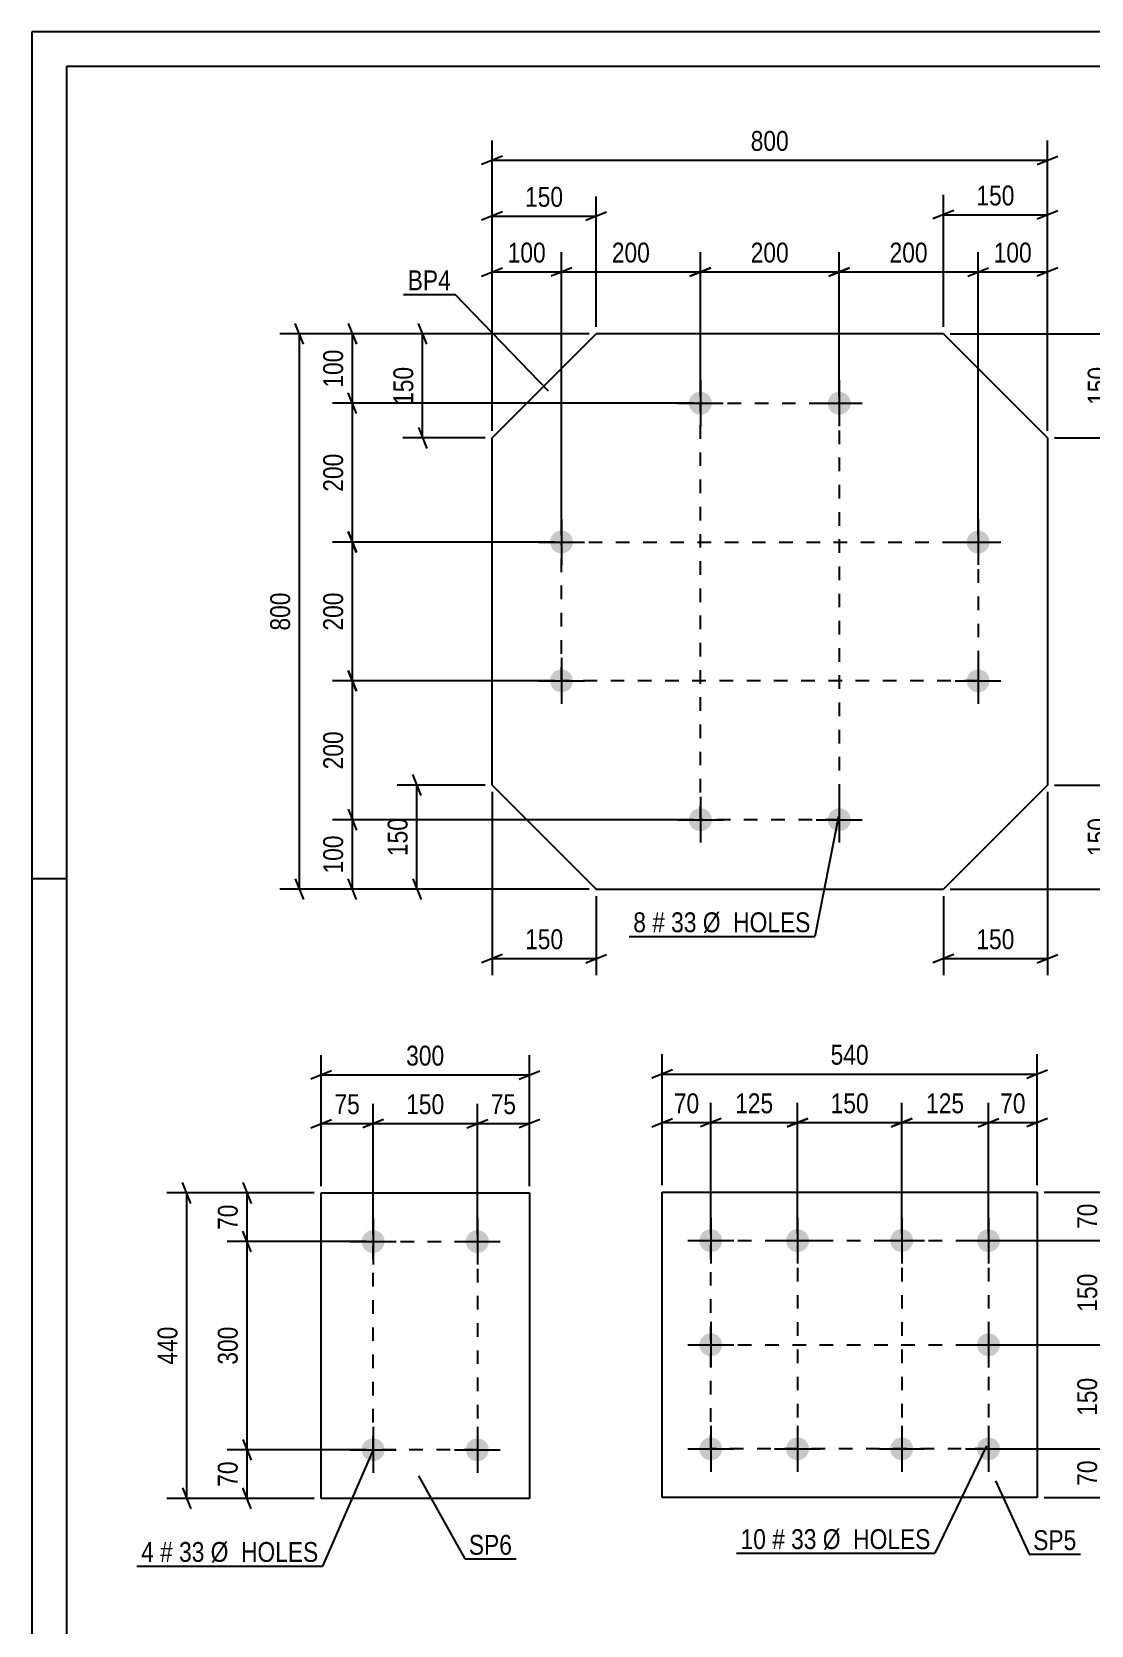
# Model space of a CAD drawing. Header units: millimetres. Extents: x 0 to 594, y 0 to 420.
# Drawn here: x 0 to 152.6, y 190.5 to 420 of the extents above; entities that cross this region are included whole.
import ezdxf

# ---------------------------------------------------------------- set-up
doc = ezdxf.new("R2010")
doc.units = ezdxf.units.MM
doc.linetypes.add('DXK_LINE_DOT2', pattern=[3.9198, 1.9599, -1.9599])
doc.styles.add('Arial Narrow', font='ARIALN.TTF', dxfattribs={"height": 0.2})

# ---------------------------------------------------------------- blocks, each defined once
blk = doc.blocks.new('Unknown-284936363-1134')
at = {"color": 5, "linetype": 'Continuous'}
for p, q in [((594, 420), (0, 420)), ((0, 420), (0, 0)), ((589, 415), (5, 415)), ((5, 415), (5, 5)), ((5, 298), (0, 298))]:
    blk.add_line(p, q, dxfattribs=at)
blk = doc.blocks.new('Part-284936363-8338 - 8337')
at = {"color": 2, "linetype": 'Continuous'}
for p, q in [((66.28, 361.5), (81.27, 376.5)), ((131.28, 376.5), (81.27, 376.5)), ((131.28, 376.5), (146.28, 361.5)), ((66.28, 311.5), (66.28, 361.5)), ((146.28, 361.5), (146.28, 311.5)), ((66.28, 311.5), (81.28, 296.5)), ((146.28, 311.5), (131.28, 296.5)), ((81.28, 296.5), (131.28, 296.5))]:
    blk.add_line(p, q, dxfattribs=at)
blk = doc.blocks.new('Bolt-284936363-8339 - 8337')
at = {"linetype": 'Continuous'}
for points in [[(96.28, 368.15, -1), (96.28, 364.85, -1)], [(116.28, 368.15, -1), (116.28, 364.85, -1)], [(76.28, 348.15, -1), (76.28, 344.85, -1)], [(136.28, 348.15, -1), (136.28, 344.85, -1)], [(76.28, 328.15, -1), (76.28, 324.85, -1)], [(136.28, 328.15, -1), (136.28, 324.85, -1)], [(96.28, 308.15, -1), (96.28, 304.85, -1)], [(116.28, 308.15, -1), (116.28, 304.85, -1)]]:
    blk.add_hatch(color=1, dxfattribs=at).paths.add_polyline_path(points)
at = {"color": 1, "linetype": 'Continuous'}
for p, q in [((96.28, 369.8), (96.28, 363.2)), ((116.28, 369.8), (116.28, 363.2)), ((92.98, 366.5), (99.58, 366.5)), ((112.98, 366.5), (119.58, 366.5)), ((76.28, 349.8), (76.28, 343.2)), ((136.28, 349.8), (136.28, 343.2)), ((72.98, 346.5), (79.58, 346.5)), ((132.98, 346.5), (139.58, 346.5)), ((76.28, 329.8), (76.28, 323.2)), ((136.28, 329.8), (136.28, 323.2)), ((72.98, 326.5), (79.58, 326.5)), ((132.98, 326.5), (139.58, 326.5)), ((96.28, 309.8), (96.28, 303.2)), ((116.28, 309.8), (116.28, 303.2)), ((92.98, 306.5), (99.58, 306.5)), ((112.98, 306.5), (119.58, 306.5))]:
    blk.add_line(p, q, dxfattribs=at)
blk = doc.blocks.new('Part-284936363-8452 - 8451')
at = {"color": 2, "linetype": 'Continuous'}
for p, q in [((41.66, 208.73), (41.66, 252.73)), ((41.66, 252.73), (71.66, 252.73)), ((71.66, 252.73), (71.66, 208.73)), ((71.66, 208.73), (41.66, 208.73))]:
    blk.add_line(p, q, dxfattribs=at)
blk = doc.blocks.new('Bolt-284936363-8453 - 8451')
at = {"linetype": 'Continuous'}
for points in [[(49.16, 247.38, -1), (49.16, 244.08, -1)], [(64.16, 247.38, -1), (64.16, 244.08, -1)], [(49.16, 217.38, -1), (49.16, 214.08, -1)], [(64.16, 217.38, -1), (64.16, 214.08, -1)]]:
    blk.add_hatch(color=1, dxfattribs=at).paths.add_polyline_path(points)
at = {"color": 1, "linetype": 'Continuous'}
for p, q in [((49.16, 249.03), (49.16, 242.43)), ((64.16, 249.03), (64.16, 242.43)), ((45.86, 245.73), (52.46, 245.73)), ((60.86, 245.73), (67.46, 245.73)), ((49.16, 219.03), (49.16, 212.43)), ((64.16, 219.03), (64.16, 212.43)), ((45.86, 215.73), (52.46, 215.73)), ((60.86, 215.73), (67.46, 215.73))]:
    blk.add_line(p, q, dxfattribs=at)
blk = doc.blocks.new('Part-284936363-8460 - 8459')
at = {"color": 2, "linetype": 'Continuous'}
for p, q in [((90.78, 208.86), (90.78, 252.86)), ((90.78, 252.86), (144.78, 252.86)), ((144.78, 252.86), (144.78, 208.86)), ((144.78, 208.86), (90.78, 208.86))]:
    blk.add_line(p, q, dxfattribs=at)
blk = doc.blocks.new('Bolt-284936363-8461 - 8459')
at = {"linetype": 'Continuous'}
for points in [[(97.78, 247.51, -1), (97.78, 244.21, -1)], [(110.28, 247.51, -1), (110.28, 244.21, -1)], [(125.28, 247.51, -1), (125.28, 244.21, -1)], [(137.78, 247.51, -1), (137.78, 244.21, -1)], [(97.78, 232.51, -1), (97.78, 229.21, -1)], [(137.78, 232.51, -1), (137.78, 229.21, -1)], [(97.78, 217.51, -1), (97.78, 214.21, -1)], [(110.28, 217.51, -1), (110.28, 214.21, -1)], [(125.28, 217.51, -1), (125.28, 214.21, -1)], [(137.78, 217.51, -1), (137.78, 214.21, -1)]]:
    blk.add_hatch(color=1, dxfattribs=at).paths.add_polyline_path(points)
at = {"color": 1, "linetype": 'Continuous'}
for p, q in [((97.78, 249.16), (97.78, 242.56)), ((110.28, 249.16), (110.28, 242.56)), ((125.28, 249.16), (125.28, 242.56)), ((137.78, 249.16), (137.78, 242.56)), ((94.48, 245.86), (101.08, 245.86)), ((106.98, 245.86), (113.58, 245.86)), ((121.98, 245.86), (128.58, 245.86)), ((134.48, 245.86), (141.08, 245.86)), ((97.78, 234.16), (97.78, 227.56)), ((137.78, 234.16), (137.78, 227.56)), ((94.48, 230.86), (101.08, 230.86)), ((134.48, 230.86), (141.08, 230.86)), ((97.78, 219.16), (97.78, 212.56)), ((110.28, 219.16), (110.28, 212.56)), ((125.28, 219.16), (125.28, 212.56)), ((137.78, 219.16), (137.78, 212.56)), ((94.48, 215.86), (101.08, 215.86)), ((106.98, 215.86), (113.58, 215.86)), ((121.98, 215.86), (128.58, 215.86)), ((134.48, 215.86), (141.08, 215.86))]:
    blk.add_line(p, q, dxfattribs=at)
blk = doc.blocks.new('Rectangle-284936363-11308 - 8337')
at = {"color": 1, "linetype": 'DXK_LINE_DOT2'}
blk.add_lwpolyline([(96.28, 366.5), (116.28, 366.5), (116.28, 306.5), (96.28, 306.5), (96.28, 366.5)], close=True, dxfattribs=at)
blk = doc.blocks.new('Rectangle-284936363-11328 - 8451')
at = {"color": 1, "linetype": 'DXK_LINE_DOT2'}
blk.add_lwpolyline([(49.16, 245.73), (64.16, 245.73), (64.16, 215.73), (49.16, 215.73), (49.16, 245.73)], close=True, dxfattribs=at)
blk = doc.blocks.new('Rectangle-284936363-11338 - 8459')
at = {"color": 1, "linetype": 'DXK_LINE_DOT2'}
blk.add_lwpolyline([(97.78, 245.86), (137.78, 245.86), (137.78, 215.86), (97.78, 215.86), (97.78, 245.86)], close=True, dxfattribs=at)
blk = doc.blocks.new('Rectangle-284936363-11318 - 8337')
at = {"color": 1, "linetype": 'DXK_LINE_DOT2'}
blk.add_lwpolyline([(76.28, 346.5), (136.28, 346.5), (136.28, 326.5), (76.28, 326.5), (76.28, 346.5)], close=True, dxfattribs=at)
blk = doc.blocks.new('Line-284936363-11348 - 8459')
at = {"color": 1, "linetype": 'DXK_LINE_DOT2'}
blk.add_line((97.78, 230.86), (137.78, 230.86), dxfattribs=at)
blk = doc.blocks.new('Line-284936363-11355 - 8459')
at = {"color": 1, "linetype": 'DXK_LINE_DOT2'}
blk.add_line((110.28, 245.86), (110.28, 215.86), dxfattribs=at)
blk = doc.blocks.new('Line-284936363-11362 - 8459')
at = {"color": 1, "linetype": 'DXK_LINE_DOT2'}
blk.add_line((125.28, 245.86), (125.28, 215.86), dxfattribs=at)
blk = doc.blocks.new('StraightDimension-284936363-8733 - 8337')
at = {"color": 7, "linetype": 'Continuous'}
for p, q in [((66.28, 310.5), (66.28, 284.1)), ((81.28, 295.5), (81.28, 284.1)), ((67.78, 287.1), (64.78, 285.9)), ((79.78, 285.9), (82.78, 287.1)), ((66.28, 286.5), (81.28, 286.5))]:
    blk.add_line(p, q, dxfattribs=at)
at = {"color": 0}
blk.add_wipeout([(77.12, 287.25), (77.12, 291.45), (70.44, 291.45), (70.44, 287.25)], dxfattribs=at)
at = {"color": 3, "style": 'Arial Narrow'}
blk.add_text('150', height=2.863, dxfattribs=at).set_placement((71.04, 287.85))
blk = doc.blocks.new('StraightDimension-284936363-8757 - 8337')
at = {"color": 7, "linetype": 'Continuous'}
for p, q in [((56.06, 310), (54.86, 313)), ((65.28, 311.5), (52.61, 311.5)), ((55.46, 296.5), (55.46, 311.5)), ((80.28, 296.5), (52.61, 296.5)), ((54.86, 298), (56.06, 295))]:
    blk.add_line(p, q, dxfattribs=at)
at = {"color": 0}
blk.add_wipeout([(54.71, 307.34), (50.51, 307.34), (50.51, 300.66), (54.71, 300.66)], dxfattribs=at)
at = {"color": 3, "style": 'Arial Narrow'}
blk.add_text('150', height=2.863, rotation=90.0002, dxfattribs=at).set_placement((54.11, 301.26))
blk = doc.blocks.new('StraightDimension-284936363-8805 - 8337')
at = {"color": 7, "linetype": 'Continuous'}
for p, q in [((80.27, 376.5), (35.69, 376.5)), ((39.14, 375), (37.94, 378)), ((38.54, 296.5), (38.54, 376.5)), ((80.28, 296.5), (35.69, 296.5)), ((37.94, 298), (39.14, 295))]:
    blk.add_line(p, q, dxfattribs=at)
at = {"color": 0}
blk.add_wipeout([(37.79, 339.84), (33.59, 339.84), (33.59, 333.15), (37.79, 333.15)], dxfattribs=at)
at = {"color": 3, "style": 'Arial Narrow'}
blk.add_text('800', height=2.863, rotation=90.0002, dxfattribs=at).set_placement((37.19, 333.75))
blk = doc.blocks.new('StraightDimension-284936363-8741 - 8337')
at = {"color": 7, "linetype": 'Continuous'}
for p, q in [((66.28, 362.5), (66.28, 396.3)), ((81.27, 377.5), (81.27, 396.3)), ((67.78, 394.05), (64.78, 392.85)), ((66.28, 393.45), (81.27, 393.45)), ((79.77, 392.85), (82.77, 394.05))]:
    blk.add_line(p, q, dxfattribs=at)
at = {"color": 0}
blk.add_wipeout([(77.12, 394.2), (77.12, 398.4), (70.43, 398.4), (70.43, 394.2)], dxfattribs=at)
at = {"color": 3, "style": 'Arial Narrow'}
blk.add_text('150', height=2.863, dxfattribs=at).set_placement((71.03, 394.8))
blk = doc.blocks.new('StraightDimension-284936363-8729 - 8337')
at = {"color": 7, "linetype": 'Continuous'}
for p, q in [((146.28, 310.5), (146.28, 284.1)), ((131.28, 295.5), (131.28, 284.1)), ((132.78, 287.1), (129.78, 285.9)), ((144.78, 285.9), (147.78, 287.1)), ((131.28, 286.5), (146.28, 286.5))]:
    blk.add_line(p, q, dxfattribs=at)
at = {"color": 0}
blk.add_wipeout([(142.12, 287.25), (142.12, 291.45), (135.43, 291.45), (135.43, 287.25)], dxfattribs=at)
at = {"color": 3, "style": 'Arial Narrow'}
blk.add_text('150', height=2.863, dxfattribs=at).set_placement((136.03, 287.85))
blk = doc.blocks.new('StraightDimension-284936363-8737 - 8337')
at = {"color": 7, "linetype": 'Continuous'}
for p, q in [((131.28, 377.5), (131.28, 396.5)), ((146.28, 362.5), (146.28, 396.5)), ((132.78, 394.25), (129.78, 393.05)), ((131.28, 393.65), (146.28, 393.65)), ((144.78, 393.05), (147.78, 394.25))]:
    blk.add_line(p, q, dxfattribs=at)
at = {"color": 0}
blk.add_wipeout([(142.12, 394.4), (142.12, 398.6), (135.44, 398.6), (135.44, 394.4)], dxfattribs=at)
at = {"color": 3, "style": 'Arial Narrow'}
blk.add_text('150', height=2.863, dxfattribs=at).set_placement((136.04, 395))
blk = doc.blocks.new('StraightDimension-284936363-8745 - 8337')
at = {"color": 7, "linetype": 'Continuous'}
for p, q in [((132.28, 376.5), (158.68, 376.5)), ((156.88, 375), (155.68, 378)), ((156.28, 361.5), (156.28, 376.5)), ((155.68, 363), (156.88, 360)), ((147.28, 361.5), (158.68, 361.5))]:
    blk.add_line(p, q, dxfattribs=at)
at = {"color": 0}
blk.add_wipeout([(155.53, 372.34), (151.33, 372.34), (151.33, 365.66), (155.53, 365.66)], dxfattribs=at)
at = {"color": 3, "style": 'Arial Narrow'}
blk.add_text('150', height=2.863, rotation=90.0002, dxfattribs=at).set_placement((154.93, 366.26))
blk = doc.blocks.new('StraightDimension-284936363-16909 - 8337')
at = {"color": 7, "linetype": 'Continuous'}
for p, q in [((76.28, 347.5), (76.28, 388.27)), ((96.28, 367.5), (96.28, 388.27)), ((77.78, 386.02), (74.78, 384.82)), ((94.78, 384.82), (97.78, 386.02)), ((76.28, 385.42), (96.28, 385.42))]:
    blk.add_line(p, q, dxfattribs=at)
at = {"color": 0}
blk.add_wipeout([(89.62, 386.17), (89.62, 390.37), (82.93, 390.37), (82.93, 386.17)], dxfattribs=at)
at = {"color": 3, "style": 'Arial Narrow'}
blk.add_text('200', height=2.863, dxfattribs=at).set_placement((83.53, 386.77))
blk = doc.blocks.new('StraightDimension-284936363-8749 - 8337')
at = {"color": 7, "linetype": 'Continuous'}
for p, q in [((156.88, 310), (155.68, 313)), ((147.28, 311.5), (158.68, 311.5)), ((156.28, 296.5), (156.28, 311.5)), ((132.28, 296.5), (158.68, 296.5)), ((155.68, 298), (156.88, 295))]:
    blk.add_line(p, q, dxfattribs=at)
at = {"color": 0}
blk.add_wipeout([(155.53, 307.34), (151.33, 307.34), (151.33, 300.66), (155.53, 300.66)], dxfattribs=at)
at = {"color": 3, "style": 'Arial Narrow'}
blk.add_text('150', height=2.863, rotation=90.0002, dxfattribs=at).set_placement((154.93, 301.26))
blk = doc.blocks.new('StraightDimension-284936363-16913 - 8337')
at = {"color": 7, "linetype": 'Continuous'}
for p, q in [((116.28, 367.5), (116.28, 388.27)), ((136.28, 347.5), (136.28, 388.27)), ((117.78, 386.02), (114.78, 384.82)), ((134.78, 384.82), (137.78, 386.02)), ((116.28, 385.42), (136.28, 385.42))]:
    blk.add_line(p, q, dxfattribs=at)
at = {"color": 0}
blk.add_wipeout([(129.62, 386.17), (129.62, 390.37), (122.93, 390.37), (122.93, 386.17)], dxfattribs=at)
at = {"color": 3, "style": 'Arial Narrow'}
blk.add_text('200', height=2.863, dxfattribs=at).set_placement((123.53, 386.77))
blk = doc.blocks.new('StraightDimension-284936363-8753 - 8337')
at = {"color": 7, "linetype": 'Continuous'}
for p, q in [((80.27, 376.5), (53.43, 376.5)), ((56.88, 375), (55.68, 378)), ((56.28, 361.5), (56.28, 376.5)), ((55.68, 363), (56.88, 360)), ((65.28, 361.5), (53.43, 361.5))]:
    blk.add_line(p, q, dxfattribs=at)
at = {"color": 0}
blk.add_wipeout([(55.53, 372.34), (51.33, 372.34), (51.33, 365.66), (55.53, 365.66)], dxfattribs=at)
at = {"color": 3, "style": 'Arial Narrow'}
blk.add_text('150', height=2.863, rotation=90.0002, dxfattribs=at).set_placement((54.93, 366.26))
blk = doc.blocks.new('StraightDimension-284936363-8761 - 8337')
at = {"color": 7, "linetype": 'Continuous'}
for p, q in [((136.28, 347.5), (136.28, 388.27)), ((146.28, 362.5), (146.28, 388.27)), ((134.78, 384.82), (137.78, 386.02)), ((147.78, 386.02), (144.78, 384.82)), ((136.28, 385.42), (146.28, 385.42))]:
    blk.add_line(p, q, dxfattribs=at)
at = {"color": 0}
blk.add_wipeout([(144.62, 386.17), (144.62, 390.37), (137.93, 390.37), (137.93, 386.17)], dxfattribs=at)
at = {"color": 3, "style": 'Arial Narrow'}
blk.add_text('100', height=2.863, dxfattribs=at).set_placement((138.53, 386.77))
blk = doc.blocks.new('StraightDimension-284936363-8765 - 8337')
at = {"color": 7, "linetype": 'Continuous'}
for p, q in [((66.28, 362.5), (66.28, 388.27)), ((76.28, 347.5), (76.28, 388.27)), ((64.78, 384.82), (67.78, 386.02)), ((77.78, 386.02), (74.78, 384.82)), ((66.28, 385.42), (76.28, 385.42))]:
    blk.add_line(p, q, dxfattribs=at)
at = {"color": 0}
blk.add_wipeout([(74.62, 386.17), (74.62, 390.37), (67.93, 390.37), (67.93, 386.17)], dxfattribs=at)
at = {"color": 3, "style": 'Arial Narrow'}
blk.add_text('100', height=2.863, dxfattribs=at).set_placement((68.53, 386.77))
blk = doc.blocks.new('StraightDimension-284936363-8781 - 8337')
at = {"color": 7, "linetype": 'Continuous'}
for p, q in [((66.28, 362.5), (66.28, 404.36)), ((146.28, 362.5), (146.28, 404.36)), ((67.78, 402.11), (64.78, 400.91)), ((144.78, 400.91), (147.78, 402.11)), ((66.28, 401.51), (146.28, 401.51))]:
    blk.add_line(p, q, dxfattribs=at)
at = {"color": 0}
blk.add_wipeout([(109.62, 402.26), (109.62, 406.46), (102.93, 406.46), (102.93, 402.26)], dxfattribs=at)
at = {"color": 3, "style": 'Arial Narrow'}
blk.add_text('800', height=2.863, dxfattribs=at).set_placement((103.53, 402.86))
blk = doc.blocks.new('StraightDimension-284936363-8785 - 8337')
at = {"color": 7, "linetype": 'Continuous'}
for p, q in [((80.27, 376.5), (43.32, 376.5)), ((45.57, 378), (46.77, 375)), ((46.17, 366.5), (46.17, 376.5)), ((46.77, 365), (45.57, 368)), ((95.28, 366.5), (43.32, 366.5))]:
    blk.add_line(p, q, dxfattribs=at)
at = {"color": 0}
blk.add_wipeout([(45.42, 374.84), (41.22, 374.84), (41.22, 368.15), (45.42, 368.15)], dxfattribs=at)
at = {"color": 3, "style": 'Arial Narrow'}
blk.add_text('100', height=2.863, rotation=90.0002, dxfattribs=at).set_placement((44.82, 368.75))
blk = doc.blocks.new('StraightDimension-284936363-8789 - 8337')
at = {"color": 7, "linetype": 'Continuous'}
for p, q in [((45.57, 308), (46.77, 305)), ((95.28, 306.5), (43.32, 306.5)), ((46.17, 296.5), (46.17, 306.5)), ((80.28, 296.5), (43.32, 296.5)), ((46.77, 295), (45.57, 298))]:
    blk.add_line(p, q, dxfattribs=at)
at = {"color": 0}
blk.add_wipeout([(45.42, 304.84), (41.22, 304.84), (41.22, 298.15), (45.42, 298.15)], dxfattribs=at)
at = {"color": 3, "style": 'Arial Narrow'}
blk.add_text('100', height=2.863, rotation=90.0002, dxfattribs=at).set_placement((44.82, 298.75))
blk = doc.blocks.new('StraightDimension-284936363-16911 - 8337')
at = {"color": 7, "linetype": 'Continuous'}
for p, q in [((96.28, 367.5), (96.28, 388.27)), ((116.28, 367.5), (116.28, 388.27)), ((97.78, 386.02), (94.78, 384.82)), ((114.78, 384.82), (117.78, 386.02)), ((96.28, 385.42), (116.28, 385.42))]:
    blk.add_line(p, q, dxfattribs=at)
at = {"color": 0}
blk.add_wipeout([(109.62, 386.17), (109.62, 390.37), (102.93, 390.37), (102.93, 386.17)], dxfattribs=at)
at = {"color": 3, "style": 'Arial Narrow'}
blk.add_text('200', height=2.863, dxfattribs=at).set_placement((103.53, 386.77))
blk = doc.blocks.new('StraightDimension-284936363-16933 - 8337')
at = {"color": 7, "linetype": 'Continuous'}
for p, q in [((75.28, 326.5), (43.32, 326.5)), ((46.77, 325), (45.57, 328)), ((46.17, 306.5), (46.17, 326.5)), ((45.57, 308), (46.77, 305)), ((95.28, 306.5), (43.32, 306.5))]:
    blk.add_line(p, q, dxfattribs=at)
at = {"color": 0}
blk.add_wipeout([(45.42, 319.84), (41.22, 319.84), (41.22, 313.15), (45.42, 313.15)], dxfattribs=at)
at = {"color": 3, "style": 'Arial Narrow'}
blk.add_text('200', height=2.863, rotation=90.0002, dxfattribs=at).set_placement((44.82, 313.75))
blk = doc.blocks.new('StraightDimension-284936363-16935 - 8337')
at = {"color": 7, "linetype": 'Continuous'}
for p, q in [((46.77, 345), (45.57, 348)), ((75.28, 346.5), (43.32, 346.5)), ((46.17, 326.5), (46.17, 346.5)), ((75.28, 326.5), (43.32, 326.5)), ((45.57, 328), (46.77, 325))]:
    blk.add_line(p, q, dxfattribs=at)
at = {"color": 0}
blk.add_wipeout([(45.42, 339.84), (41.22, 339.84), (41.22, 333.15), (45.42, 333.15)], dxfattribs=at)
at = {"color": 3, "style": 'Arial Narrow'}
blk.add_text('200', height=2.863, rotation=90.0002, dxfattribs=at).set_placement((44.82, 333.75))
blk = doc.blocks.new('StraightDimension-284936363-16937 - 8337')
at = {"color": 7, "linetype": 'Continuous'}
for p, q in [((46.77, 365), (45.57, 368)), ((95.28, 366.5), (43.32, 366.5)), ((46.17, 346.5), (46.17, 366.5)), ((45.57, 348), (46.77, 345)), ((75.28, 346.5), (43.32, 346.5))]:
    blk.add_line(p, q, dxfattribs=at)
at = {"color": 0}
blk.add_wipeout([(45.42, 359.84), (41.22, 359.84), (41.22, 353.15), (45.42, 353.15)], dxfattribs=at)
at = {"color": 3, "style": 'Arial Narrow'}
blk.add_text('200', height=2.863, rotation=90.0002, dxfattribs=at).set_placement((44.82, 353.75))
blk = doc.blocks.new('StraightDimension-284936363-9018 - 8451')
at = {"color": 7, "linetype": 'Continuous'}
for p, q in [((30.39, 217.23), (31.59, 214.23)), ((48.16, 215.73), (28.14, 215.73)), ((30.99, 208.73), (30.99, 215.73)), ((31.59, 207.23), (30.39, 210.23)), ((40.66, 208.73), (28.14, 208.73))]:
    blk.add_line(p, q, dxfattribs=at)
at = {"color": 0}
blk.add_wipeout([(30.24, 214.66), (26.04, 214.66), (26.04, 209.8), (30.24, 209.8)], dxfattribs=at)
at = {"color": 3, "style": 'Arial Narrow'}
blk.add_text('70', height=2.863, rotation=90.0002, dxfattribs=at).set_placement((29.64, 210.4))
blk = doc.blocks.new('StraightDimension-284936363-9016 - 8451')
at = {"color": 7, "linetype": 'Continuous'}
for p, q in [((40.66, 252.73), (28.14, 252.73)), ((30.39, 254.23), (31.59, 251.23)), ((30.99, 245.73), (30.99, 252.73)), ((48.16, 245.73), (28.14, 245.73)), ((31.59, 244.23), (30.39, 247.23))]:
    blk.add_line(p, q, dxfattribs=at)
at = {"color": 0}
blk.add_wipeout([(30.24, 251.66), (26.04, 251.66), (26.04, 246.8), (30.24, 246.8)], dxfattribs=at)
at = {"color": 3, "style": 'Arial Narrow'}
blk.add_text('70', height=2.863, rotation=90.0002, dxfattribs=at).set_placement((29.64, 247.4))
blk = doc.blocks.new('StraightDimension-284936363-9017 - 8451')
at = {"color": 7, "linetype": 'Continuous'}
for p, q in [((48.16, 245.73), (28.14, 245.73)), ((31.59, 244.23), (30.39, 247.23)), ((30.99, 215.73), (30.99, 245.73)), ((30.39, 217.23), (31.59, 214.23)), ((48.16, 215.73), (28.14, 215.73))]:
    blk.add_line(p, q, dxfattribs=at)
at = {"color": 0}
blk.add_wipeout([(30.24, 234.07), (26.04, 234.07), (26.04, 227.39), (30.24, 227.39)], dxfattribs=at)
at = {"color": 3, "style": 'Arial Narrow'}
blk.add_text('300', height=2.863, rotation=90.0002, dxfattribs=at).set_placement((29.64, 227.99))
blk = doc.blocks.new('StraightDimension-284936363-9028 - 8451')
at = {"color": 7, "linetype": 'Continuous'}
for p, q in [((40.66, 252.73), (19.46, 252.73)), ((22.91, 251.23), (21.71, 254.23)), ((22.31, 208.73), (22.31, 252.73)), ((21.71, 210.23), (22.91, 207.23)), ((40.66, 208.73), (19.46, 208.73))]:
    blk.add_line(p, q, dxfattribs=at)
at = {"color": 0}
blk.add_wipeout([(21.56, 234.07), (17.36, 234.07), (17.36, 227.39), (21.56, 227.39)], dxfattribs=at)
at = {"color": 3, "style": 'Arial Narrow'}
blk.add_text('440', height=2.863, rotation=90.0002, dxfattribs=at).set_placement((20.96, 227.99))
blk = doc.blocks.new('StraightDimension-284936363-9032 - 8451')
at = {"color": 7, "linetype": 'Continuous'}
for p, q in [((64.16, 246.73), (64.16, 265.58)), ((71.66, 253.73), (71.66, 265.58)), ((62.66, 262.13), (65.66, 263.33)), ((64.16, 262.73), (71.66, 262.73)), ((73.16, 263.33), (70.16, 262.13))]:
    blk.add_line(p, q, dxfattribs=at)
at = {"color": 0}
blk.add_wipeout([(70.33, 263.48), (70.33, 267.68), (65.48, 267.68), (65.48, 263.48)], dxfattribs=at)
at = {"color": 3, "style": 'Arial Narrow'}
blk.add_text('75', height=2.863, dxfattribs=at).set_placement((66.08, 264.08))
blk = doc.blocks.new('StraightDimension-284936363-9033 - 8451')
at = {"color": 7, "linetype": 'Continuous'}
for p, q in [((49.16, 246.73), (49.16, 265.58)), ((64.16, 246.73), (64.16, 265.58)), ((50.66, 263.33), (47.66, 262.13)), ((49.16, 262.73), (64.16, 262.73)), ((62.66, 262.13), (65.66, 263.33))]:
    blk.add_line(p, q, dxfattribs=at)
at = {"color": 0}
blk.add_wipeout([(60, 263.48), (60, 267.68), (53.31, 267.68), (53.31, 263.48)], dxfattribs=at)
at = {"color": 3, "style": 'Arial Narrow'}
blk.add_text('150', height=2.863, dxfattribs=at).set_placement((53.91, 264.08))
blk = doc.blocks.new('StraightDimension-284936363-9034 - 8451')
at = {"color": 7, "linetype": 'Continuous'}
for p, q in [((41.66, 253.73), (41.66, 265.58)), ((49.16, 246.73), (49.16, 265.58)), ((40.16, 262.13), (43.16, 263.33)), ((41.66, 262.73), (49.16, 262.73)), ((50.66, 263.33), (47.66, 262.13))]:
    blk.add_line(p, q, dxfattribs=at)
at = {"color": 0}
blk.add_wipeout([(47.83, 263.48), (47.83, 267.68), (42.98, 267.68), (42.98, 263.48)], dxfattribs=at)
at = {"color": 3, "style": 'Arial Narrow'}
blk.add_text('75', height=2.863, dxfattribs=at).set_placement((43.58, 264.08))
blk = doc.blocks.new('StraightDimension-284936363-9044 - 8451')
at = {"color": 7, "linetype": 'Continuous'}
for p, q in [((41.66, 253.73), (41.66, 272.58)), ((71.66, 253.73), (71.66, 272.58)), ((43.16, 270.33), (40.16, 269.13)), ((41.66, 269.73), (71.66, 269.73)), ((70.16, 269.13), (73.16, 270.33))]:
    blk.add_line(p, q, dxfattribs=at)
at = {"color": 0}
blk.add_wipeout([(60, 270.48), (60, 274.68), (53.31, 274.68), (53.31, 270.48)], dxfattribs=at)
at = {"color": 3, "style": 'Arial Narrow'}
blk.add_text('300', height=2.863, dxfattribs=at).set_placement((53.91, 271.08))
blk = doc.blocks.new('StraightDimension-284936363-16665 - 8459')
at = {"color": 7, "linetype": 'Continuous'}
for p, q in [((125.28, 246.86), (125.28, 265.71)), ((137.78, 246.86), (137.78, 265.71)), ((126.78, 263.46), (123.78, 262.26)), ((125.28, 262.86), (137.78, 262.86)), ((136.28, 262.26), (139.28, 263.46))]:
    blk.add_line(p, q, dxfattribs=at)
at = {"color": 0}
blk.add_wipeout([(134.88, 263.61), (134.88, 267.81), (128.19, 267.81), (128.19, 263.61)], dxfattribs=at)
at = {"color": 3, "style": 'Arial Narrow'}
blk.add_text('125', height=2.863, dxfattribs=at).set_placement((128.79, 264.21))
blk = doc.blocks.new('StraightDimension-284936363-9048 - 8459')
at = {"color": 7, "linetype": 'Continuous'}
for p, q in [((145.78, 252.86), (157.18, 252.86)), ((154.18, 254.36), (155.38, 251.36)), ((154.78, 245.86), (154.78, 252.86)), ((138.78, 245.86), (157.18, 245.86)), ((155.38, 244.36), (154.18, 247.36))]:
    blk.add_line(p, q, dxfattribs=at)
at = {"color": 0}
blk.add_wipeout([(154.03, 251.79), (149.83, 251.79), (149.83, 246.94), (154.03, 246.94)], dxfattribs=at)
at = {"color": 3, "style": 'Arial Narrow'}
blk.add_text('70', height=2.863, rotation=90.0002, dxfattribs=at).set_placement((153.43, 247.54))
blk = doc.blocks.new('StraightDimension-284936363-9051 - 8459')
at = {"color": 7, "linetype": 'Continuous'}
for p, q in [((138.78, 215.86), (157.18, 215.86)), ((154.18, 217.36), (155.38, 214.36)), ((154.78, 208.86), (154.78, 215.86)), ((155.38, 207.36), (154.18, 210.36)), ((145.78, 208.86), (157.18, 208.86))]:
    blk.add_line(p, q, dxfattribs=at)
at = {"color": 0}
blk.add_wipeout([(154.03, 214.79), (149.83, 214.79), (149.83, 209.94), (154.03, 209.94)], dxfattribs=at)
at = {"color": 3, "style": 'Arial Narrow'}
blk.add_text('70', height=2.863, rotation=90.0002, dxfattribs=at).set_placement((153.43, 210.54))
blk = doc.blocks.new('StraightDimension-284936363-9064 - 8459')
at = {"color": 7, "linetype": 'Continuous'}
for p, q in [((145.78, 252.86), (163.18, 252.86)), ((161.38, 251.36), (160.18, 254.36)), ((160.78, 208.86), (160.78, 252.86)), ((160.18, 210.36), (161.38, 207.36)), ((145.78, 208.86), (163.18, 208.86))]:
    blk.add_line(p, q, dxfattribs=at)
at = {"color": 0}
blk.add_wipeout([(160.03, 234.21), (155.83, 234.21), (155.83, 227.52), (160.03, 227.52)], dxfattribs=at)
at = {"color": 3, "style": 'Arial Narrow'}
blk.add_text('440', height=2.863, rotation=90.0002, dxfattribs=at).set_placement((159.43, 228.12))
blk = doc.blocks.new('StraightDimension-284936363-9068 - 8459')
at = {"color": 7, "linetype": 'Continuous'}
for p, q in [((137.78, 246.86), (137.78, 265.71)), ((144.78, 253.86), (144.78, 265.71)), ((136.28, 262.26), (139.28, 263.46)), ((137.78, 262.86), (144.78, 262.86)), ((146.28, 263.46), (143.28, 262.26))]:
    blk.add_line(p, q, dxfattribs=at)
at = {"color": 0}
blk.add_wipeout([(143.71, 263.61), (143.71, 267.81), (138.86, 267.81), (138.86, 263.61)], dxfattribs=at)
at = {"color": 3, "style": 'Arial Narrow'}
blk.add_text('70', height=2.863, dxfattribs=at).set_placement((139.46, 264.21))
blk = doc.blocks.new('StraightDimension-284936363-9072 - 8459')
at = {"color": 7, "linetype": 'Continuous'}
for p, q in [((90.78, 253.86), (90.78, 265.71)), ((97.78, 246.86), (97.78, 265.71)), ((89.28, 262.26), (92.28, 263.46)), ((90.78, 262.86), (97.78, 262.86)), ((99.28, 263.46), (96.28, 262.26))]:
    blk.add_line(p, q, dxfattribs=at)
at = {"color": 0}
blk.add_wipeout([(96.71, 263.61), (96.71, 267.81), (91.86, 267.81), (91.86, 263.61)], dxfattribs=at)
at = {"color": 3, "style": 'Arial Narrow'}
blk.add_text('70', height=2.863, dxfattribs=at).set_placement((92.46, 264.21))
blk = doc.blocks.new('StraightDimension-284936363-9088 - 8459')
at = {"color": 7, "linetype": 'Continuous'}
for p, q in [((90.78, 253.86), (90.78, 272.71)), ((144.78, 253.86), (144.78, 272.71)), ((92.28, 270.46), (89.28, 269.26)), ((90.78, 269.86), (144.78, 269.86)), ((143.28, 269.26), (146.28, 270.46))]:
    blk.add_line(p, q, dxfattribs=at)
at = {"color": 0}
blk.add_wipeout([(121.13, 270.61), (121.13, 274.81), (114.44, 274.81), (114.44, 270.61)], dxfattribs=at)
at = {"color": 3, "style": 'Arial Narrow'}
blk.add_text('540', height=2.863, dxfattribs=at).set_placement((115.04, 271.21))
blk = doc.blocks.new('StraightDimension-284936363-16639 - 8459')
at = {"color": 7, "linetype": 'Continuous'}
for p, q in [((155.38, 229.36), (154.18, 232.36)), ((138.78, 230.86), (157.18, 230.86)), ((154.78, 215.86), (154.78, 230.86)), ((138.78, 215.86), (157.18, 215.86)), ((154.18, 217.36), (155.38, 214.36))]:
    blk.add_line(p, q, dxfattribs=at)
at = {"color": 0}
blk.add_wipeout([(154.03, 226.71), (149.83, 226.71), (149.83, 220.02), (154.03, 220.02)], dxfattribs=at)
at = {"color": 3, "style": 'Arial Narrow'}
blk.add_text('150', height=2.863, rotation=90.0002, dxfattribs=at).set_placement((153.43, 220.62))
blk = doc.blocks.new('StraightDimension-284936363-16641 - 8459')
at = {"color": 7, "linetype": 'Continuous'}
for p, q in [((138.78, 245.86), (157.18, 245.86)), ((155.38, 244.36), (154.18, 247.36)), ((154.78, 230.86), (154.78, 245.86)), ((154.18, 232.36), (155.38, 229.36)), ((138.78, 230.86), (157.18, 230.86))]:
    blk.add_line(p, q, dxfattribs=at)
at = {"color": 0}
blk.add_wipeout([(154.03, 241.71), (149.83, 241.71), (149.83, 235.02), (154.03, 235.02)], dxfattribs=at)
at = {"color": 3, "style": 'Arial Narrow'}
blk.add_text('150', height=2.863, rotation=90.0002, dxfattribs=at).set_placement((153.43, 235.62))
blk = doc.blocks.new('StraightDimension-284936363-16661 - 8459')
at = {"color": 7, "linetype": 'Continuous'}
for p, q in [((97.78, 246.86), (97.78, 265.71)), ((110.28, 246.86), (110.28, 265.71)), ((99.28, 263.46), (96.28, 262.26)), ((97.78, 262.86), (110.28, 262.86)), ((108.78, 262.26), (111.78, 263.46))]:
    blk.add_line(p, q, dxfattribs=at)
at = {"color": 0}
blk.add_wipeout([(107.38, 263.61), (107.38, 267.81), (100.69, 267.81), (100.69, 263.61)], dxfattribs=at)
at = {"color": 3, "style": 'Arial Narrow'}
blk.add_text('125', height=2.863, dxfattribs=at).set_placement((101.29, 264.21))
blk = doc.blocks.new('StraightDimension-284936363-16663 - 8459')
at = {"color": 7, "linetype": 'Continuous'}
for p, q in [((110.28, 246.86), (110.28, 265.71)), ((125.28, 246.86), (125.28, 265.71)), ((111.78, 263.46), (108.78, 262.26)), ((110.28, 262.86), (125.28, 262.86)), ((123.78, 262.26), (126.78, 263.46))]:
    blk.add_line(p, q, dxfattribs=at)
at = {"color": 0}
blk.add_wipeout([(121.13, 263.61), (121.13, 267.81), (114.44, 267.81), (114.44, 263.61)], dxfattribs=at)
at = {"color": 3, "style": 'Arial Narrow'}
blk.add_text('150', height=2.863, dxfattribs=at).set_placement((115.04, 264.21))
blk = doc.blocks.new('Mark-284936363-9303 - 8337')
at = {"color": 0}
blk.add_wipeout([(88.45, 290.29), (88.45, 293.29), (86.62, 293.29), (86.62, 290.29)], dxfattribs=at)
blk.add_wipeout([(88.45, 290.29), (88.45, 293.29), (86.62, 293.29), (86.62, 290.29)], dxfattribs=at)
blk.add_wipeout([(91.17, 290.29), (91.17, 293.29), (89.35, 293.29), (89.35, 290.29)], dxfattribs=at)
blk.add_wipeout([(91.17, 290.29), (91.17, 293.29), (89.35, 293.29), (89.35, 290.29)], dxfattribs=at)
at = {"color": 3, "style": 'Arial Narrow'}
blk.add_text('8', height=2.86, dxfattribs=at).set_placement((86.62, 290.29))
at = {"color": 0}
blk.add_wipeout([(95.73, 290.29), (95.73, 293.29), (92.07, 293.29), (92.07, 290.29)], dxfattribs=at)
blk.add_wipeout([(95.73, 290.29), (95.73, 293.29), (92.07, 293.29), (92.07, 290.29)], dxfattribs=at)
at = {"color": 3, "style": 'Arial Narrow'}
blk.add_text('#', height=2.86, dxfattribs=at).set_placement((89.35, 290.29))
at = {"color": 0}
blk.add_wipeout([(112.16, 290.29), (112.16, 293.29), (96.63, 293.29), (96.63, 290.29)], dxfattribs=at)
blk.add_wipeout([(112.16, 290.29), (112.16, 293.29), (96.63, 293.29), (96.63, 290.29)], dxfattribs=at)
at = {"color": 7, "linetype": 'Continuous'}
for p in [(116.17, 306.94), (86.02, 289.69)]:
    blk.add_line(p, (112.76, 289.69), dxfattribs=at)
at = {"color": 3, "style": 'Arial Narrow'}
for s, p in [('33', (92.07, 290.29)), ('Ø  HOLES', (96.63, 290.29))]:
    blk.add_text(s, height=2.863, dxfattribs=at).set_placement(p)
blk = doc.blocks.new('Mark-284936363-9300 - 8337')
at = {"color": 0}
blk.add_wipeout([(60.35, 382.77), (60.35, 385.77), (54.13, 385.77), (54.13, 382.77)], dxfattribs=at)
blk.add_wipeout([(60.35, 382.77), (60.35, 385.77), (54.13, 385.77), (54.13, 382.77)], dxfattribs=at)
at = {"color": 30, "linetype": 'Continuous'}
for p in [(53.53, 382.17), (74.39, 368.22)]:
    blk.add_line(p, (60.95, 382.17), dxfattribs=at)
at = {"color": 3, "style": 'Arial Narrow'}
blk.add_text('BP4', height=2.863, dxfattribs=at).set_placement((54.13, 382.77))
blk = doc.blocks.new('Mark-284936363-9354 - 8451')
at = {"color": 0}
blk.add_wipeout([(69.15, 200.61), (69.15, 203.61), (62.94, 203.61), (62.94, 200.61)], dxfattribs=at)
blk.add_wipeout([(69.15, 200.61), (69.15, 203.61), (62.94, 203.61), (62.94, 200.61)], dxfattribs=at)
at = {"color": 30, "linetype": 'Continuous'}
for p, q in [((55.69, 211.98), (62.34, 200.01)), ((62.34, 200.01), (69.75, 200.01))]:
    blk.add_line(p, q, dxfattribs=at)
at = {"color": 3, "style": 'Arial Narrow'}
blk.add_text('SP6', height=2.863, dxfattribs=at).set_placement((62.94, 200.61))
blk = doc.blocks.new('Mark-284936363-9357 - 8451')
at = {"color": 0}
blk.add_wipeout([(17.57, 199.58), (17.57, 202.58), (15.74, 202.58), (15.74, 199.58)], dxfattribs=at)
blk.add_wipeout([(17.57, 199.58), (17.57, 202.58), (15.74, 202.58), (15.74, 199.58)], dxfattribs=at)
blk.add_wipeout([(20.3, 199.58), (20.3, 202.58), (18.47, 202.58), (18.47, 199.58)], dxfattribs=at)
blk.add_wipeout([(20.3, 199.58), (20.3, 202.58), (18.47, 202.58), (18.47, 199.58)], dxfattribs=at)
at = {"color": 3, "style": 'Arial Narrow'}
blk.add_text('4', height=2.86, dxfattribs=at).set_placement((15.74, 199.58))
at = {"color": 0}
blk.add_wipeout([(24.85, 199.58), (24.85, 202.58), (21.2, 202.58), (21.2, 199.58)], dxfattribs=at)
blk.add_wipeout([(24.85, 199.58), (24.85, 202.58), (21.2, 202.58), (21.2, 199.58)], dxfattribs=at)
at = {"color": 3, "style": 'Arial Narrow'}
blk.add_text('#', height=2.86, dxfattribs=at).set_placement((18.47, 199.58))
at = {"color": 0}
blk.add_wipeout([(41.28, 199.58), (41.28, 202.58), (25.75, 202.58), (25.75, 199.58)], dxfattribs=at)
blk.add_wipeout([(41.28, 199.58), (41.28, 202.58), (25.75, 202.58), (25.75, 199.58)], dxfattribs=at)
at = {"color": 7, "linetype": 'Continuous'}
for p in [(49.16, 215.73), (15.14, 198.98)]:
    blk.add_line(p, (41.88, 198.98), dxfattribs=at)
at = {"color": 3, "style": 'Arial Narrow'}
for s, p in [('33', (21.2, 199.58)), ('Ø  HOLES', (25.75, 199.58))]:
    blk.add_text(s, height=2.863, dxfattribs=at).set_placement(p)
blk = doc.blocks.new('Mark-284936363-9358 - 8459')
at = {"color": 0}
blk.add_wipeout([(150.43, 201.28), (150.43, 204.28), (144.22, 204.28), (144.22, 201.28)], dxfattribs=at)
blk.add_wipeout([(150.43, 201.28), (150.43, 204.28), (144.22, 204.28), (144.22, 201.28)], dxfattribs=at)
at = {"color": 30, "linetype": 'Continuous'}
for p, q in [((138.79, 211.24), (143.62, 200.68)), ((143.62, 200.68), (151.03, 200.68))]:
    blk.add_line(p, q, dxfattribs=at)
at = {"color": 3, "style": 'Arial Narrow'}
blk.add_text('SP5', height=2.863, dxfattribs=at).set_placement((144.22, 201.28))
blk = doc.blocks.new('Mark-284936363-9361 - 8459')
at = {"color": 0}
blk.add_wipeout([(105.73, 201.43), (105.73, 204.43), (102.07, 204.43), (102.07, 201.43)], dxfattribs=at)
blk.add_wipeout([(105.73, 201.43), (105.73, 204.43), (102.07, 204.43), (102.07, 201.43)], dxfattribs=at)
blk.add_wipeout([(108.45, 201.43), (108.45, 204.43), (106.63, 204.43), (106.63, 201.43)], dxfattribs=at)
blk.add_wipeout([(108.45, 201.43), (108.45, 204.43), (106.63, 204.43), (106.63, 201.43)], dxfattribs=at)
at = {"color": 3, "style": 'Arial Narrow'}
blk.add_text('10', height=2.863, dxfattribs=at).set_placement((102.07, 201.43))
at = {"color": 0}
blk.add_wipeout([(113.01, 201.43), (113.01, 204.43), (109.35, 204.43), (109.35, 201.43)], dxfattribs=at)
blk.add_wipeout([(113.01, 201.43), (113.01, 204.43), (109.35, 204.43), (109.35, 201.43)], dxfattribs=at)
at = {"color": 3, "style": 'Arial Narrow'}
blk.add_text('#', height=2.86, dxfattribs=at).set_placement((106.63, 201.43))
at = {"color": 0}
blk.add_wipeout([(129.44, 201.43), (129.44, 204.43), (113.91, 204.43), (113.91, 201.43)], dxfattribs=at)
blk.add_wipeout([(129.44, 201.43), (129.44, 204.43), (113.91, 204.43), (113.91, 201.43)], dxfattribs=at)
at = {"color": 7, "linetype": 'Continuous'}
for p in [(137.51, 216.29), (101.47, 200.83)]:
    blk.add_line(p, (130.04, 200.83), dxfattribs=at)
at = {"color": 3, "style": 'Arial Narrow'}
for s, p in [('33', (109.35, 201.43)), ('Ø  HOLES', (113.91, 201.43))]:
    blk.add_text(s, height=2.863, dxfattribs=at).set_placement(p)

msp = doc.modelspace()

# ---------------------------------------------------------------- block references
for name in ['Unknown-284936363-1134', 'Part-284936363-8338 - 8337', 'Bolt-284936363-8339 - 8337', 'Rectangle-284936363-11308 - 8337', 'Rectangle-284936363-11318 - 8337', 'Part-284936363-8452 - 8451', 'Part-284936363-8460 - 8459', 'Bolt-284936363-8453 - 8451', 'Bolt-284936363-8461 - 8459', 'Rectangle-284936363-11328 - 8451', 'Rectangle-284936363-11338 - 8459', 'Line-284936363-11355 - 8459', 'Line-284936363-11362 - 8459', 'Line-284936363-11348 - 8459']:
    msp.add_blockref(name, (0, 0))

# ---------------------------------------------------------------- next in the draw order: block references
for name in ['StraightDimension-284936363-8737 - 8337', 'StraightDimension-284936363-8733 - 8337', 'StraightDimension-284936363-8729 - 8337', 'StraightDimension-284936363-9032 - 8451', 'StraightDimension-284936363-9072 - 8459', 'StraightDimension-284936363-16665 - 8459', 'StraightDimension-284936363-9016 - 8451', 'StraightDimension-284936363-9018 - 8451', 'Mark-284936363-9361 - 8459', 'StraightDimension-284936363-9051 - 8459', 'Mark-284936363-9354 - 8451']:
    msp.add_blockref(name, (0, 0))

# ---------------------------------------------------------------- next in the draw order: block references
for name in ['StraightDimension-284936363-8745 - 8337', 'StraightDimension-284936363-8757 - 8337', 'StraightDimension-284936363-8749 - 8337', 'StraightDimension-284936363-9048 - 8459', 'StraightDimension-284936363-9017 - 8451']:
    msp.add_blockref(name, (0, 0))

# ---------------------------------------------------------------- next in the draw order: block references
for name in ['StraightDimension-284936363-16913 - 8337', 'StraightDimension-284936363-8805 - 8337', 'StraightDimension-284936363-9033 - 8451', 'StraightDimension-284936363-9028 - 8451', 'StraightDimension-284936363-9064 - 8459']:
    msp.add_blockref(name, (0, 0))

# ---------------------------------------------------------------- next in the draw order: block references
for name in ['StraightDimension-284936363-8741 - 8337', 'StraightDimension-284936363-8761 - 8337', 'StraightDimension-284936363-8789 - 8337', 'StraightDimension-284936363-9034 - 8451', 'StraightDimension-284936363-9068 - 8459', 'StraightDimension-284936363-16639 - 8459', 'Mark-284936363-9357 - 8451', 'Mark-284936363-9358 - 8459']:
    msp.add_blockref(name, (0, 0))

# ---------------------------------------------------------------- next in the draw order: block references
for name in ['StraightDimension-284936363-16909 - 8337', 'StraightDimension-284936363-16933 - 8337', 'StraightDimension-284936363-9044 - 8451', 'StraightDimension-284936363-9088 - 8459', 'StraightDimension-284936363-16641 - 8459']:
    msp.add_blockref(name, (0, 0))

# ---------------------------------------------------------------- next in the draw order: block references
for name in ['StraightDimension-284936363-8753 - 8337', 'Mark-284936363-9303 - 8337', 'StraightDimension-284936363-16661 - 8459']:
    msp.add_blockref(name, (0, 0))

# ---------------------------------------------------------------- next in the draw order: block references
for name in ['StraightDimension-284936363-8765 - 8337', 'StraightDimension-284936363-16663 - 8459']:
    msp.add_blockref(name, (0, 0))

# ---------------------------------------------------------------- next in the draw order: block references
for name in ['StraightDimension-284936363-8781 - 8337', 'StraightDimension-284936363-16935 - 8337']:
    msp.add_blockref(name, (0, 0))

# ---------------------------------------------------------------- next in the draw order: block references
msp.add_blockref('StraightDimension-284936363-8785 - 8337', (0, 0))

# ---------------------------------------------------------------- next in the draw order: block references
msp.add_blockref('StraightDimension-284936363-16911 - 8337', (0, 0))

# ---------------------------------------------------------------- next in the draw order: block references
msp.add_blockref('StraightDimension-284936363-16937 - 8337', (0, 0))

# ---------------------------------------------------------------- next in the draw order: block references
msp.add_blockref('Mark-284936363-9300 - 8337', (0, 0))

doc.saveas('drawing.dxf')
